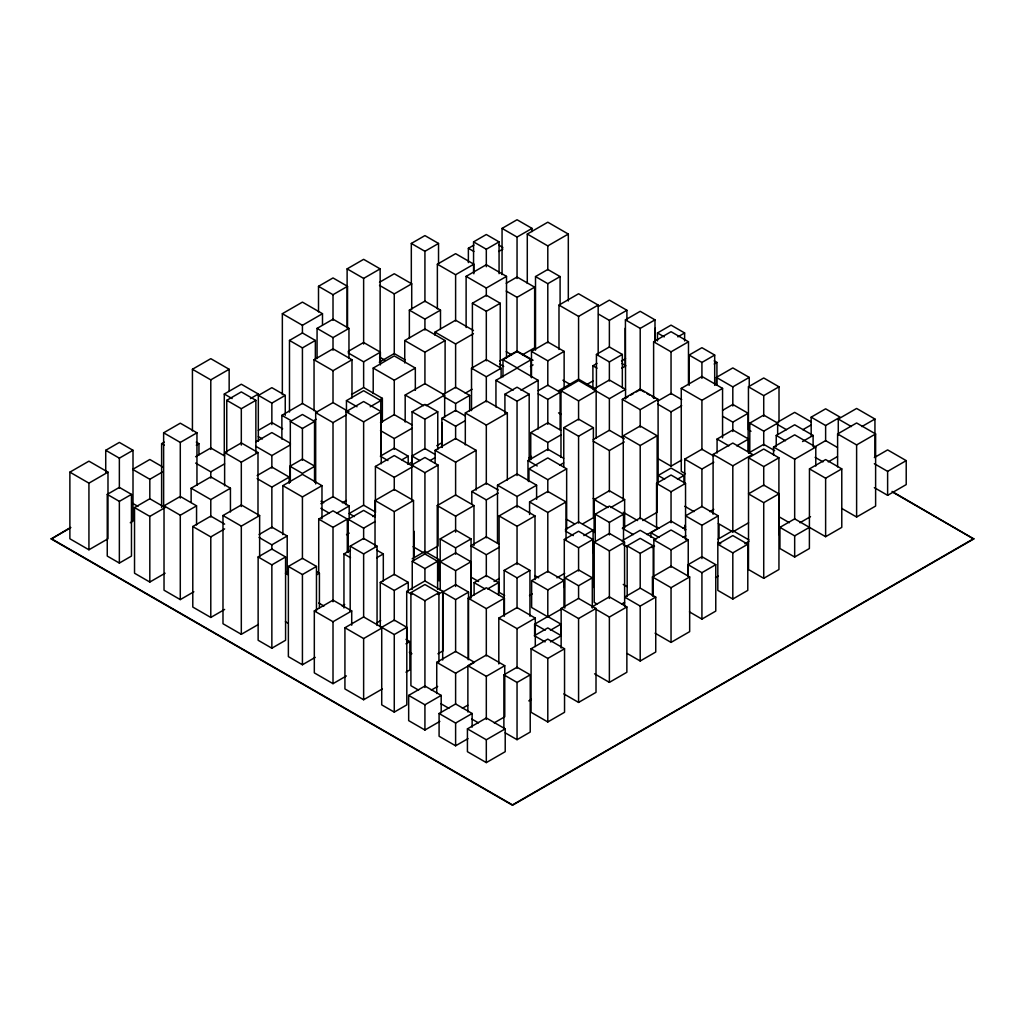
<?xml version="1.0" encoding="UTF-8"?>
<svg xmlns="http://www.w3.org/2000/svg" width="1025" height="1025" viewBox="0 0 1025 1025"><rect width="100%" height="100%" fill="white"/><g stroke="black" fill="none" stroke-linecap="round" stroke-linejoin="round"><path stroke-width="1.5" d="M347.116 328.102L347.116 268.87L363.632 259.338L380.147 268.87L380.147 361.722M318.506 311.895L318.506 286.321L333.01 277.942L347.526 286.321L347.526 327.872M282.349 394.651L282.349 313.701L302.426 302.119L322.491 313.701L322.491 324.822M192.431 430.948L192.431 369.269L210.791 358.673L229.152 369.269L229.152 391.409M411.32 284.386L411.32 243.45L424.927 235.596L438.533 243.45L438.533 263.925M318.506 286.321L333.01 294.7L347.526 286.321M347.116 268.87L363.632 278.403L380.147 268.87M411.32 243.45L424.927 251.304L438.533 243.45M282.349 313.701L302.426 325.297L322.491 313.701M379.506 282.272L394.266 273.752L411.717 283.822L411.717 309.319M192.431 369.269L210.791 379.865L229.152 369.269M289.486 412.037L289.486 340.428L302.426 332.958L315.354 340.428L315.354 359.532M105.729 472.333L105.729 450.295L119.361 442.416L133.007 450.295L133.007 521.148L130.278 522.724M317.071 358.532L317.071 328.397L333.01 319.185L348.961 328.397L348.961 358.532M69.879 472.153L88.932 461.16L107.984 472.153L107.984 538.778L88.932 549.784L69.879 538.778L69.879 472.153L88.932 483.147L107.984 472.153M473.563 272.073L473.563 241.874L486.311 234.507L499.072 241.874L499.072 273.675M437.368 308.871L437.368 264.194L455.613 253.675L473.845 264.194L473.845 273.778M502.058 274.61L502.058 228.396L517.048 219.747L532.039 228.396L532.039 231.586M468.374 262.592L468.374 248.293L473.896 245.103M379.506 285.373L394.266 293.893L411.717 283.822M289.486 340.428L302.426 347.898L315.354 340.428M224.296 455.587L224.296 394.036L241.311 384.221L258.326 394.036L258.326 441.391M105.729 450.295L119.361 458.162L133.007 450.295M163.628 507.567L163.628 432.806L180.285 423.184L196.954 432.806L196.954 485.299M317.071 328.397L333.01 337.597L348.961 328.397M473.563 241.874L486.311 249.242L499.072 241.874M226.756 452.499L226.756 400.314L241.311 391.909L255.866 400.314L255.866 452.499M502.058 228.396L517.048 237.057L532.039 228.396M161.617 507.567L161.617 443.658L164.282 442.121M437.368 264.194L455.613 274.726L473.845 264.194M527.286 283.425L527.286 234.059L547.798 222.207L568.311 234.059L568.311 300.94M498.739 251.471L502.878 249.088M314.047 410.718L314.047 359.762L333.01 348.808L351.985 359.762L351.985 397.969M250.472 398.571L258.326 394.036M466.119 327.488L466.119 276.378L486.311 264.719L506.517 276.378L506.517 357.84M163.628 432.806L180.285 442.428L196.954 432.806M409.359 338.34L409.359 310.114L424.927 301.119L440.494 310.114L440.494 328.935M226.756 400.314L241.311 408.706L255.866 400.314M348.167 351.421L363.632 342.491L380.377 352.164L380.377 364.9M107.253 494.383L119.361 487.387L131.469 494.383L131.469 556.075L119.361 563.071L107.253 556.075L107.253 494.383L119.361 501.366L131.469 494.383M196.287 445.196L198.953 443.658L198.953 454.844M285.245 395.394L271.856 387.668L258.467 395.394L271.856 403.12L285.245 395.394L285.245 415.33M527.286 234.059L547.798 245.897L568.311 234.059M314.047 359.762L333.01 370.704L351.985 359.762M409.359 310.114L424.927 319.095L440.494 310.114M162.988 467.105L149.817 459.495L132.686 469.386L149.817 479.277L162.988 471.667M892.032 491.423L973.75 538.958L512.5 805.253L51.25 538.958L70.648 527.414M51.25 538.958L70.648 527.76M466.119 276.378L486.311 288.038L506.517 276.378M195.634 456.727L210.791 447.976L224.565 455.933M348.167 352.907L363.632 361.825L380.377 352.164M404.747 362.978L404.747 340.556L424.927 328.91L445.106 340.556L445.106 393.408M506.222 283.259L517.048 277.019L534.64 287.167L534.64 347.795L522.455 354.817M472.397 368.782L472.397 303.246L486.311 295.213L500.238 303.246L500.238 368.782M281.875 439.136L281.875 415.33L302.426 403.466L317.494 412.165M258.338 430.359L271.856 422.556L282.669 428.809M379.276 362.209L394.266 353.561L405.17 359.852M224.629 485.799L224.629 452.55L241.311 442.928L257.993 452.55L257.993 515.87M435.023 335.226L435.023 332.1L455.613 320.21L473.447 330.511M373.202 393.536L373.202 368.065L394.266 355.906L415.33 368.065L415.33 390.358M134.531 507.58L149.817 498.752L165.102 507.58L149.817 516.395L134.531 507.58L134.531 573.218L149.817 582.046L165.102 573.218M535.511 350.153L535.511 276.571L547.798 269.472L560.098 276.571L560.098 305.36M290.318 481.917L290.318 421.48L302.426 414.484L314.534 421.48L314.534 481.917M255.942 441.775L271.856 432.588L290.421 443.312M472.397 303.246L486.311 311.28L500.238 303.246M195.634 463.082L210.791 471.833L224.565 463.877M315.674 483.928L315.674 412.601L333.01 402.594L349.012 411.832M506.222 291.074L517.048 297.327L534.64 287.167M351.575 394.471L363.632 387.527L382.363 398.341L382.363 422.159M404.747 340.556L424.927 352.203L445.106 340.556M191.137 502.468L191.137 488.22L210.791 476.881L230.433 488.22L230.433 511.962M535.511 276.571L547.798 283.669L560.098 276.571M193.84 591.784L180.285 599.599L164.026 590.208L164.026 505.838L180.285 496.446L196.557 505.838L196.557 524.941M346.45 411.653L346.45 400.634L363.632 390.717L380.8 400.634L380.8 455.728M224.629 452.55L241.311 462.185L257.993 452.55M313.381 420.865L316.123 419.289M290.318 421.48L302.426 428.463L314.534 421.48M435.023 332.1L455.613 343.99L473.447 333.676M373.202 368.065L394.266 380.224L415.33 368.065M346.014 504.8L346.014 411.691L363.632 401.531L381.249 411.691L381.249 463.774M255.942 446.375L271.856 455.561L290.421 444.837M315.674 412.601L333.01 422.607L346.347 414.907M379.686 399.891L382.363 398.341M164.026 505.838L180.285 515.229L196.557 505.838M370.23 406.746L380.8 400.634M191.137 488.22L210.791 499.572L230.433 488.22M257.16 475.549L271.856 467.054L289.229 477.086L289.229 483.403M558.984 349.435L558.984 305.078L578.574 293.765L598.177 305.078L598.177 354.176M405.183 422.069L405.183 395.048L424.927 383.645L444.671 395.048L444.671 417.303M346.014 411.691L363.632 421.864L381.249 411.691M289.998 482.096L289.998 466.247L302.426 459.072L314.842 466.247L314.842 482.096M224.629 609.452L210.791 617.447L192.79 607.056L192.79 526.517L210.791 516.126L224.629 524.121M471.513 410.589L471.513 368.193L486.311 359.647L501.123 368.193L501.123 377.623M380.48 422.607L394.266 414.651L412.191 425.003M257.16 478.624L271.856 487.118L289.229 477.086M258.326 624.494L241.311 634.308L222.989 623.738L222.989 515.537L241.311 504.966L259.632 515.537L259.632 556.908M314.842 466.247L302.426 473.409L289.998 466.247M282.874 534.627L282.874 485.645L302.426 474.357L321.978 485.645L321.978 518.829M499.675 361.031L517.048 350.998L533.077 360.262M412.088 465.107L412.088 411.794L424.927 404.388L437.765 411.794L437.765 449.424M502.98 376.944L502.98 359.711L517.048 351.588L531.117 359.711L531.117 376.944M442.838 394.663L455.613 387.283L469.668 395.407L469.668 410.948M558.984 305.078L578.574 316.392L598.177 305.078M426.246 405.682L444.671 395.048M598.587 306.373L609.375 300.146L626.903 310.267L626.903 319.787M471.513 368.193L486.311 376.752L501.123 368.193M531.475 377.738L531.475 351.396L547.798 341.966L564.134 351.396L564.134 388.577M192.79 526.517L210.791 536.908L224.629 528.913M465.222 393.228L472.077 389.269M412.088 411.794L424.927 419.212L437.765 411.794M222.989 515.537L241.311 526.12L259.632 515.537M380.48 430.577L394.266 438.533L412.191 428.181M531.117 359.711L517.048 367.834L502.98 359.711M444.107 396.88L455.613 403.517L469.668 395.407M495.946 407.028L495.946 380.326L517.048 368.142L538.151 380.326L538.151 429.027M282.874 485.645L302.426 496.933L321.978 485.645M598.587 314.162L609.375 320.389L626.903 310.267M530.412 366.425L533.077 364.887M441.865 447.028L441.865 418.303L455.613 410.372L465.235 415.919M531.475 351.396L547.798 360.826L564.134 351.396M625.558 398.904L625.417 319.864L640.202 311.318L654.988 319.864L654.988 342.158M465.312 444.901L465.312 412.985L486.311 400.852L507.324 412.985L507.324 480.02M375.419 466.452L394.266 455.574L413.113 466.452L394.266 477.33L375.419 466.452L375.419 512.667M259.069 534.512L271.856 527.119L287.205 535.985L287.205 573.808M504.915 413.19L504.915 394.215L517.048 387.207L529.182 394.215L529.182 460.635M320.863 503.659L333.01 496.638L349.205 505.991L349.153 519.739M441.865 418.303L455.613 426.233L465.235 420.686M521.007 390.23L538.151 380.326M401.864 459.828L408.206 456.176L408.206 463.992M411.973 465.465L411.973 456.035L424.927 448.553L435.292 454.549M436.778 445.708L442.044 442.672M625.417 319.864L640.202 328.397L654.988 319.864M596.435 387.898L596.435 354.445L609.375 346.963L622.329 354.445L622.329 387.898M504.915 394.215L517.048 401.211L529.182 394.215M408.053 464.299L412.191 461.916M342.35 502.814L346.347 500.507M538.227 390.704L547.798 385.169L560.111 392.28L560.111 429.693M435.1 463.057L435.1 450.334L455.613 438.495L476.125 450.334L476.125 490.078M259.069 537.459L271.856 544.839L287.205 535.985M411.768 499.969L411.768 465.081L424.927 457.483L438.085 465.081L438.085 545.953L426.246 552.795M318.724 572.911L318.724 519.086L333.01 510.834L347.308 519.086L347.308 552.334M465.312 412.985L486.311 425.106L507.324 412.985M258.133 556.959L271.856 549.028L285.578 556.959L285.578 640.266L271.856 648.197L258.133 640.266L258.133 556.959L271.856 564.877L285.578 556.959M337.058 513L349.205 505.991M592.898 388.027L592.898 365.784L597.024 363.414M430.116 460.532L435.292 457.534M657.473 340.928L657.473 332.958L671.042 325.13L684.623 332.958L684.623 340.928M596.435 354.445L609.375 361.915L622.329 354.445M560.982 457.368L560.982 390.73L578.574 380.57L596.166 390.73L596.166 438.328M538.227 393.856L547.798 399.391L560.111 392.28M375.022 546.325L375.022 500.495L394.266 489.386L413.511 500.495L413.511 560.547M411.768 465.081L424.927 472.666L438.085 465.081M653.617 398.417L653.617 341.773L671.042 331.703L688.48 341.773L688.48 384.26M318.724 519.086L333.01 527.337L347.308 519.086M621.509 360.967L625.558 358.635M348.244 552.501L348.244 519.291L363.632 510.399L375.163 517.061M586.415 384.734L592.95 380.954M435.1 450.334L455.613 462.185L476.125 450.334M621.739 368.167L625.852 365.784L621.739 363.414M677.832 336.879L684.623 332.958M372.844 516.574L375.47 515.062M315.2 657.384L302.426 664.764L288.371 656.641L288.371 566.428L302.426 558.317L316.469 566.428L316.469 610.746M346.514 534.691L349.205 533.128M560.982 390.73L578.574 400.877L596.166 390.73M288.038 571.719L285.424 573.218L288.038 574.73M348.244 519.291L363.632 528.17L375.163 521.507M530.745 459.764L530.745 432.64L547.798 422.787L560.918 430.359M375.022 500.495L394.266 511.616L413.511 500.495M653.617 341.773L671.042 351.831L688.48 341.773M350.191 611.182L350.191 546.158L363.632 538.407L377.059 546.158L377.059 625.455M288.371 566.428L302.426 574.538L316.469 566.428M609.375 398.687L625.558 389.346L609.375 380.006L593.193 389.346L609.375 398.687L609.375 430.564M343.952 607.953L343.952 553.948L350.512 550.156M689.146 385.374L689.146 355.06L701.92 347.693L714.694 355.06L714.694 385.374M563.763 467.157L563.763 427.681L578.574 419.123L593.385 427.681L593.385 517.676L582.623 523.903M316.802 574.73L319.416 573.218L319.416 607.633M437.252 558.369L437.252 505.581L455.613 494.985L473.973 505.581L473.973 545.569M622.329 437.56L622.329 399.366L640.202 389.052L658.076 399.366L658.165 482.942M530.745 432.64L547.798 442.48L560.918 434.907M625.506 398.123L628.184 396.585M630.849 395.035L633.527 393.498M636.192 391.96L638.87 390.41M528.926 457.919L531.552 456.407M350.191 546.158L363.632 553.923L377.059 546.158M471.808 504.172L471.808 491.526L486.311 483.159L498.188 490.001M527.99 480.866L527.99 460.609L547.798 449.168L563.66 458.316M689.146 355.06L701.92 362.44L714.694 355.06M563.763 427.681L578.574 436.227L593.385 427.681M497.497 543.276L497.497 485.197L517.048 473.909L536.6 485.197L536.6 499.329M528.951 481.622L528.951 468.822L547.798 457.932L566.658 468.822L566.658 529.618M376.752 557.728L383.312 553.948L383.312 580.944M714.194 364.016L716.923 362.44L716.923 384.298M437.252 505.581L455.613 516.177L473.973 505.581M622.329 399.366L640.202 409.68L658.076 399.366M471.808 491.526L486.311 499.905L498.188 493.051M657.743 401.095L671.042 393.421L681.689 399.558M685.405 473.729L681.266 471.346L681.266 388.385L701.92 376.457L722.561 388.385L722.561 437.842M593.155 439.623L609.375 430.257L624.251 438.841M559.688 465.183L563.66 462.903M716.385 385.387L716.385 377.405L732.811 367.924L749.237 377.405L749.237 386.976M346.373 675.949L333.01 683.662L314.316 672.874L314.316 610.938L333.01 600.137L351.716 610.938L351.716 625.224M440.238 590.272L440.173 538.919L455.613 530.002L471.052 538.919L471.052 596.499M497.497 485.197L517.048 496.484L536.6 485.197M623.264 499.534L623.264 435.753L640.202 425.977L657.14 435.753L657.14 512.295L642.803 520.559M528.951 468.822L547.798 479.7L566.658 468.822M412.178 558.779L424.927 551.424L438.956 559.522L438.956 580.893M412.242 589.324L412.242 561.277L424.927 553.948L437.611 561.277L437.611 589.324M657.743 404.17L671.042 411.845L681.689 405.708M380.288 627.018L380.288 582.379L394.266 574.308L408.245 582.379L408.245 591.95M593.155 441.173L609.375 450.539L624.251 441.954M342.107 606.006L344.708 604.507M504.62 595.525L499.098 592.335L499.098 515.934L517.048 505.581L534.999 515.934L534.999 579.599M681.266 388.385L701.92 400.301L722.561 388.385M529.579 514.499L529.579 501.942L547.798 491.423L566.031 501.942L566.031 539.598M716.385 377.405L732.811 386.886L749.237 377.405M440.173 538.919L455.613 547.837L471.052 538.919M436.407 560.995L438.956 559.522M314.316 610.938L333.01 621.727L351.716 610.938M412.242 561.277L424.927 568.593L437.611 561.277M623.264 435.753L640.202 445.529L657.14 435.753M380.288 582.379L394.266 590.451L408.245 582.379M750.992 431.269L748.442 429.795L748.442 386.809L763.728 377.982L779.013 386.809L779.013 421.839M499.098 515.934L517.048 526.299L534.999 515.934M406.707 641.394L406.707 591.451L424.927 580.944L443.146 591.451L443.146 650.76L437.944 653.758M382.338 688.941L363.632 699.742L344.925 688.941L344.925 627.748L363.632 616.947L394.266 634.552L406.81 627.313L406.81 704.867L394.266 712.106L381.723 704.867L381.723 627.313L394.266 620.061L406.81 627.313M722.599 410.333L732.811 404.439L748.135 413.28L748.135 450.654M529.579 501.942L547.798 512.474L566.031 501.942M418.559 690.107L410.91 685.687L410.91 592.629L424.927 584.532L438.943 592.629L438.943 662.035M470.975 561.764L455.613 552.898L440.238 561.764L455.613 570.643L470.975 561.764L470.975 598.19M499.226 544.288L486.311 536.831L470.821 545.774L486.311 554.717L499.226 547.26M748.442 386.809L763.728 395.624L779.013 386.809M376.752 622.867L380.685 620.586M594.128 532.526L594.128 499.534L609.375 490.732L624.635 499.534L624.635 527.811M722.599 416.24L732.811 422.133L748.135 413.28M410.91 592.629L424.927 600.714L438.943 592.629M437.944 594.462L443.146 591.451M442.685 660.049L442.685 592.117L455.613 584.647L468.54 592.117L468.54 658.473M344.925 627.748L363.632 638.549L382.338 627.748M717.077 453.012L717.077 439.046L732.811 429.975L748.545 439.046L748.545 453.012M657.743 458.495L671.042 466.183L681.689 460.033M684.738 482.711L684.738 459.136L701.92 449.219L713.81 456.087M565.377 529.502L578.574 521.879L593.103 530.258L593.103 552.616M749.8 451.923L749.8 423.12L763.728 415.074L777.655 423.12L777.655 434.318M474.101 594.974L474.101 582.623L486.311 575.576L498.534 582.623L498.534 594.974M595.243 542.417L595.243 514.23L609.375 506.081L623.507 514.23L623.507 540.854M610.759 507.542L624.635 499.534M504.159 616.217L504.159 570.413L517.048 562.968L529.938 570.413L529.938 616.217M659.19 528.349L656.564 526.824L656.564 483.377L671.042 475.011L685.533 483.377L685.584 539.663M442.685 592.117L455.613 599.587L468.54 592.117M564.288 587.556L564.288 539.483L578.574 531.232L592.873 539.483L592.873 587.556M713.092 454.434L732.811 443.043L752.529 454.434L732.811 465.824L713.092 454.434L713.092 514.23M494.063 581.495L499.226 578.523M468.233 659.741L468.233 598.177L486.311 587.748L504.403 598.177L504.403 615.538M677.487 479.213L683.931 475.485L683.931 482.942M487.669 588.901L498.534 582.623M736.744 445.862L748.545 439.046M776.924 422.607L794.67 412.37L811.031 421.826M749.8 423.12L763.728 431.166L777.655 423.12M583.853 535.601L593.103 530.258M595.243 514.23L609.375 522.391L623.507 514.23M684.738 459.136L701.92 469.053L713.81 462.185M504.159 570.413L517.048 577.857L529.938 570.413M405.977 643.841L409.872 641.586L409.872 669.927L405.977 672.182M656.564 483.377L671.042 491.744L685.533 483.377M564.288 539.483L578.574 547.734L592.873 539.483M776.233 446.644L776.233 435.446L794.67 424.798L813.107 435.446L813.107 446.644M596.973 603.994L594.218 602.405L594.218 542.148L609.375 533.397L624.533 542.148L624.661 606.518M748.711 452.999L763.728 444.338L774.644 450.641M811.172 417.162L825.625 408.821L840.09 417.162L825.625 425.516L811.172 417.162L811.172 435.779M562.623 608.261L547.798 616.819L531.629 607.492L531.629 580.611L547.798 571.271L563.968 580.611L563.968 607.492M468.233 598.177L486.311 608.619L504.403 598.177M778.949 493.858L763.728 502.66L748.493 493.858L763.728 485.068L778.949 493.858L778.949 569.528L763.728 578.331L748.493 569.528L748.545 457.803L763.728 449.04L778.91 457.803L778.91 534.602M802.857 429.693L811.031 424.978M773.542 454.959L773.542 447.041L794.67 434.843L815.785 447.041L815.785 466.055M556.908 577.818L564.724 573.308M621.944 540.841L640.202 530.297L655.846 539.329M529.477 595.525L532.231 593.923M594.218 542.148L609.375 550.899L624.533 542.148M838.283 434.818L838.283 419.033L856.618 408.45L874.94 419.033L874.94 456.919M564.852 608.068L564.852 577.818L578.574 569.9L592.309 577.818L592.309 608.068M802.562 441.532L813.107 435.446M498.803 663.944L498.803 618.113L517.048 607.582L535.293 618.113L535.293 646.557M531.629 580.611L547.798 589.939L563.968 580.611M748.545 457.803L763.728 466.567L778.91 457.803M627.185 596.512L627.185 545.864L640.202 538.356L653.207 545.864L653.207 596.512M647.082 534.602L658.101 528.247L640.202 517.907L622.303 528.247L633.309 534.602M650.901 537.318L650.901 532.731L671.042 521.097L685.827 529.63M436.74 662.329L455.613 651.426L474.472 662.329L455.613 673.22L436.74 662.329L436.74 693.515M653.86 576.191L653.86 539.919L671.042 529.989L688.236 539.919L688.236 576.191M813.799 447.464L825.625 440.635L837.451 447.464M837.604 466.875L837.604 433.959L856.618 422.979L875.619 433.959L875.619 506.055L856.618 517.023L841.679 508.413M773.542 447.041L794.67 459.226L815.785 447.041M564.852 577.818L578.574 585.736L592.309 577.818M709.851 511.629L713.81 509.335M682.906 528.349L685.533 526.824M627.185 545.864L640.202 553.385L653.207 545.864M651.938 547.606L654.539 546.107M861.846 426.579L874.94 419.033M498.803 618.113L517.048 628.645L535.293 618.113M718.243 515.857L701.92 506.427L685.584 515.857L701.92 525.287L718.243 515.857L718.243 544.416M439.827 721.408L424.927 730.018L408.667 720.626L408.667 695.398L424.927 686.007L441.186 695.398L441.186 712.747M683.137 537.382L685.827 535.832M561.149 648.043L561.149 608.466L578.574 598.408L596.012 608.466L596.012 692.362L578.574 702.42L563.827 693.899M534.627 636.333L534.627 624.148L547.798 616.55L560.97 624.148L560.97 636.333M467.874 711.978L467.874 665.699L486.311 655.052L504.761 665.699L504.761 716.77L494.217 722.856M809.468 468.886L825.625 459.559L841.781 468.886L841.781 527.375L825.625 536.69L794.67 518.868L779.935 527.363L779.935 548.529L794.67 557.023L809.391 548.529L809.468 468.886L825.625 478.214L841.781 468.886M653.86 539.919L671.042 549.848L688.236 539.919M431.294 690.107L437.675 686.43M837.604 433.959L856.618 444.927L875.619 433.959M828.251 461.878L837.451 456.561M550.438 630.234L560.97 624.148M591.899 606.941L609.375 596.845L626.864 606.941L626.864 672.272L609.375 682.368L594.59 673.822M408.667 695.398L424.927 704.777L441.186 695.398M561.149 608.466L578.574 618.536L596.012 608.466M652.425 595.692L652.425 576.934L671.042 566.184L689.671 576.934L689.671 631.631L671.042 642.393L655.077 633.168M718.077 539.137L732.811 530.617L748.891 539.906M718.346 523.557L732.811 531.911L748.583 522.801M531.065 648.774L547.798 639.113L564.544 648.774L564.544 712.285L547.798 721.959L531.065 712.285L531.065 648.774L547.798 658.434L564.544 648.774M467.874 665.699L486.311 676.346L504.761 665.699M717.82 544.224L732.811 535.575L747.789 544.224L747.789 590.387L732.811 599.036L717.82 590.387L717.82 544.224L732.811 552.872L747.789 544.224M550.489 641.906L561.252 635.692L547.798 627.928L534.345 635.692L545.108 641.906M688.057 575.883L688.057 564.673L701.92 556.678L715.77 564.673L715.77 611.092L701.92 619.087L689.453 611.887M874.338 457.573L887.624 449.898L906.215 460.635L906.215 484.594L887.624 495.331L874.338 487.657M621.778 603.994L624.533 602.405M503.877 728.89L503.877 674.834L517.048 667.237L530.22 674.834L530.22 732.068L517.048 739.678L505.197 732.837M468.015 738.628L455.613 745.79L439.084 736.245L439.084 713.502L455.613 703.957L472.141 713.502L472.141 727.148M594.59 608.491L609.375 617.037L626.864 606.941M744.868 543.775L748.891 541.456M652.425 576.934L671.042 587.684L689.671 576.934M462.352 708.313L467.746 705.2M655.744 597.101L640.202 588.132L624.661 597.101L640.202 606.082L655.744 597.101L655.744 652.028L640.202 660.997L627.249 653.527M688.057 564.673L701.92 572.68L715.77 564.673M503.877 674.834L517.048 682.445L530.22 674.834M874.338 463.71L887.624 471.372L906.215 460.635M799.948 522.737L810.506 516.638M439.084 713.502L455.613 723.048L472.141 713.502M715.527 577.728L718.243 576.153M779.935 527.363L794.67 535.87L809.391 527.363M467.426 728.865L486.311 717.961L505.21 728.865L505.21 751.697L486.311 762.6L467.426 751.697L467.426 728.865L486.311 739.768L505.21 728.865M528.785 700.895L531.386 699.396M51.25 538.612L512.5 804.907L973.75 538.612M838.283 419.033L851.378 426.579M714.194 360.864L716.923 362.44M657.473 332.958L664.264 336.879M498.739 245.103L502.878 247.486M776.924 424.183L786.483 429.693M893.416 492.577L973.75 538.958M468.374 248.293L473.896 251.471M815.118 457.329L822.998 461.878M776.233 435.446L785.445 440.776M641.535 390.41L644.212 391.96M646.877 393.498L649.543 395.035M652.22 396.585L654.885 398.123M592.898 365.784L597.024 368.167M717.077 439.046L728.877 445.862M595.948 389.205L578.574 379.173L558.535 390.743L561.2 392.293M562.904 380.211L570.746 384.734M506.222 351.69L511.642 354.817M778.821 516.638L789.391 522.737M499.675 364.118L503.685 366.425M683.931 475.485L671.042 468.053L658.165 475.485L664.61 479.213M558.535 412.883L561.2 414.42M495.946 380.326L513.089 390.23M684.738 506.286L693.989 511.629M718.077 542.225L720.754 543.775M379.506 357.059L384.875 360.159M623.264 512.295L637.601 520.559M527.99 460.609L537.228 465.952M593.155 498.381L595.858 499.931M594.128 499.534L607.992 507.542M650.901 532.731L658.96 537.382M405.183 395.048L423.607 405.682M623.251 544.595L627.159 546.863M566.466 519.239L574.538 523.903M346.45 400.634L357.02 406.746M565.377 531.027L573.295 535.601M411.973 456.035L419.738 460.532M408.206 456.176L394.266 448.117L380.326 456.176L387.924 460.558M623.251 584.417L627.159 586.672M281.875 415.33L291.459 420.865M224.296 394.036L232.15 398.571M534.781 575.563L538.689 577.818M258.338 436.612L262.387 438.956M375.47 512.026L363.632 505.184L349.153 513.538L354.419 516.574M470.821 577.024L478.572 581.495M413.088 546.709L423.607 552.795M474.101 582.623L484.966 588.901M534.627 624.148L545.172 630.234M321.004 501.276L323.682 502.814M320.863 508.323L328.961 513M196.287 442.121L198.953 443.658M376.752 550.156L383.312 553.948M161.617 443.658L164.282 445.196M343.952 553.948L350.512 557.728M406.707 591.451L411.909 594.462M316.802 571.719L319.416 573.218M405.977 639.331L409.872 641.586M409.308 652.259L411.909 653.758M318.724 602.995L323.926 606.006M132.686 503.352L137.952 506.401M471.82 719.05L478.419 722.856M440.788 703.637L448.873 708.313M285.424 621.714L288.038 623.226M887.624 471.372L887.624 495.331M856.618 444.927L856.618 517.023M825.625 425.516L825.625 441.032M825.625 478.214L825.625 536.69M794.67 459.226L794.67 519.444M794.67 535.87L794.67 557.023M763.728 395.624L763.728 416.329M763.728 431.166L763.728 445.567M763.728 466.567L763.728 485.76M763.728 502.66L763.728 578.331M732.811 386.886L732.811 406.041M732.811 422.133L732.811 431.474M732.811 465.824L732.811 531.911M732.811 552.872L732.811 599.036M719.038 525.287L719.038 538.035M701.92 362.44L701.92 378.392M701.92 400.301L701.92 449.757M701.92 469.053L701.92 506.773M701.92 525.287L701.92 558.599M701.92 572.68L701.92 619.087M684.79 525.287L684.79 530.066M671.042 351.831L671.042 394.317M671.042 411.845L671.042 466.183M671.042 491.744L671.042 522.776M671.042 549.848L671.042 567.197M671.042 587.684L671.042 642.393M655.231 328.269L655.231 340.915M640.202 328.397L640.202 390.538M640.202 409.68L640.202 427.194M640.202 445.529L640.202 518.881M640.202 553.385L640.202 588.196M640.202 606.082L640.202 660.997M625.173 328.269L625.173 364.644M609.375 320.389L609.375 347.347M609.375 361.915L609.375 381.031M609.375 450.539L609.375 491.846M609.375 522.391L609.375 534.922M609.375 550.899L609.375 598.459M609.375 617.037L609.375 682.368M578.574 316.392L578.574 379.75M578.574 400.877L578.574 419.917M578.574 436.227L578.574 523.07M578.574 547.734L578.574 570.989M578.574 585.736L578.574 598.485M578.574 618.536L578.574 702.42M547.798 245.897L547.798 269.78M547.798 283.669L547.798 342.85M547.798 360.826L547.798 385.618M547.798 399.391L547.798 424.337M547.798 442.48L547.798 450.462M547.798 479.7L547.798 492.5M547.798 512.474L547.798 572.091M547.798 589.939L547.798 616.819M547.798 658.434L547.798 721.959M517.048 237.057L517.048 278.48M517.048 297.327L517.048 351.562M517.048 401.211L517.048 475.549M517.048 496.484L517.048 507.477M517.048 526.299L517.048 564.493M517.048 577.857L517.048 607.863M517.048 628.645L517.048 668.159M517.048 682.445L517.048 739.678M486.311 249.242L486.311 266.731M486.311 288.038L486.311 296.02M486.311 311.28L486.311 360.838M486.311 376.752L486.311 401.877M486.311 425.106L486.311 484.172M486.311 499.905L486.311 537.83M486.311 554.717L486.311 576.601M486.311 608.619L486.311 655.974M486.311 676.346L486.311 719.435M486.311 739.768L486.311 762.6M455.613 274.726L455.613 321.004M455.613 343.99L455.613 387.822M455.613 403.517L455.613 411.281M455.613 426.233L455.613 439.007M455.613 462.185L455.613 495.562M455.613 516.177L455.613 532.18M455.613 547.837L455.613 554.23M455.613 570.643L455.613 586.479M455.613 599.587L455.613 651.721M455.613 673.22L455.613 704.406M455.613 723.048L455.613 745.79M442.185 422.672L442.185 447.464M424.927 251.304L424.927 301.683M424.927 319.095L424.927 330.076M424.927 352.203L424.927 384.234M424.927 419.212L424.927 449.001M424.927 472.666L424.927 553.551M424.927 568.593L424.927 581.06M424.927 600.714L424.927 687.48M424.927 704.777L424.927 730.018M414.19 531.36L414.19 557.446M394.266 293.893L394.266 354.432M394.266 380.224L394.266 415.253M394.266 438.533L394.266 449.27M394.266 477.33L394.266 490.078M394.266 511.616L394.266 574.82M394.266 590.451L394.266 620.74M394.266 634.552L394.266 712.106M363.632 278.403L363.632 344.041M363.632 361.825L363.632 387.296M363.632 421.864L363.632 505.504M363.632 528.17L363.632 539.24M363.632 553.923L363.632 617.357M363.632 638.549L363.632 699.742M333.01 294.7L333.01 320.274M333.01 337.597L333.01 350.281M333.01 370.704L333.01 402.556M333.01 422.607L333.01 497.112M333.01 527.337L333.01 601.752M333.01 621.727L333.01 683.662M302.426 325.297L302.426 333.227M302.426 347.898L302.426 403.594M302.426 428.463L302.426 460.276M302.426 496.933L302.426 558.561M302.426 574.538L302.426 664.764M271.856 403.12L271.856 424.593M271.856 455.561L271.856 468.105M271.856 487.118L271.856 528.131M271.856 544.839L271.856 549.567M271.856 564.877L271.856 648.197M241.311 408.706L241.311 445.093M241.311 462.185L241.311 506.517M241.311 526.12L241.311 634.308M210.791 379.865L210.791 449.45M210.791 471.833L210.791 478.15M210.791 499.572L210.791 516.984M210.791 536.908L210.791 617.447M180.285 442.428L180.285 498.099M180.285 515.229L180.285 599.599M149.817 479.277L149.817 499.342M149.817 516.395L149.817 582.046M119.361 458.162L119.361 488.079M119.361 501.366L119.361 563.071M88.932 483.147L88.932 549.784"/></g></svg>
